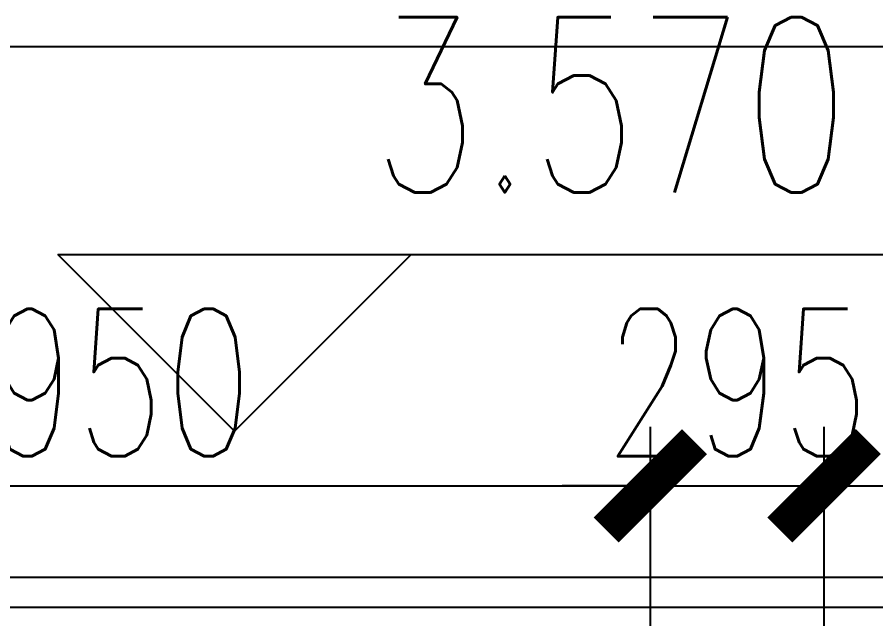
# Model space of a CAD drawing. Extents: x 296441 to 853063, y 459050 to 1117990.
# Drawn here: x 627798 to 629256, y 580816 to 581837 of the extents above; entities that cross this region are included whole.
import ezdxf

# ---------------------------------------------------------------- set-up
doc = ezdxf.new("R2010")
doc.units = 0
doc.header["$LTSCALE"] = 1000
for name, color, linetype in [('A-ROOF', 2, 'Continuous'), ('D-PLAN-ROOF$0$A-ROOF', 2, 'Continuous'), ('DIM_ELEV', 3, 'Continuous'), ('E2-E3-FL03$0$A-OVLK', 140, 'Continuous'), ('E2-E3-FL03$0$E1-FL03$0$A-OVLK', 140, 'Continuous'), ('E_OTHER', 7, 'Continuous'), ('PUB_TEXT', 7, 'Continuous'), ('ZT1_Dim---标注---PM、LM、DY、JD', 252, 'Continuous')]:
    doc.layers.add(name, color=color, linetype=linetype)
doc.styles.add('_TCH_DIM', font='SIMPLEX', dxfattribs={"bigfont": 'GBCBIG'})
doc.styles.add('E2-E3-FL03$0$E1-FL03$0$Standard', font='')
doc.styles.add('ZT-DIMSTYLE', font='ROMANS.shx', dxfattribs={"width": 0.7, "bigfont": 'CHINESE.shx'})
doc.styles.get('E2-E3-FL03$0$E1-FL03$0$Standard').set_extended_font_data('SimSun')
doc.dimstyles.new('ZT-DIM100', dxfattribs={"dimscale": 100, "dimtxt": 2.5, "dimasz": 1.5, "dimexe": 1, "dimexo": 1, "dimgap": 0.5, "dimtad": 1, "dimdec": 0, "dimdsep": 46, "dimtxsty": 'ZT-DIMSTYLE', "dimblk": 'ARCHTICK', "dimcen": 2.5, "dimclrd": 175, "dimclre": 175, "dimclrt": 7, "dimazin": 2, "dimtfac": 1, "dimtix": 1, "dimtmove": 2, "dimatfit": 3, "dimfxl": 0, "dimarcsym": 0})

# ---------------------------------------------------------------- blocks, each defined once
blk = doc.blocks.new('TTTTT')
at = {"layer": 'D-PLAN-ROOF$0$A-ROOF', "color": 8}
blk.add_lwpolyline([(1579094.1, 591362.1), (1582284.1, 591362.1), (1582284.1, 591174.6)], dxfattribs=at)
blk = doc.blocks.new('555Y')
at = {"layer": 'E2-E3-FL03$0$A-OVLK'}
for p, q in [((667112.9, 98982.4), (664094.9, 98982.4)), ((667061.9, 98931.4), (664145.9, 98931.4))]:
    blk.add_line(p, q, dxfattribs=at)
blk.add_lwpolyline([(664073.9, 99883.4), (667263.9, 99883.4), (667263.9, 98043.4)], dxfattribs=at)
blk.add_lwpolyline([(664073.9, 99883.4), (667263.9, 99883.4), (667263.9, 98043.4)], dxfattribs=at)
at = {"layer": 'E2-E3-FL03$0$E1-FL03$0$A-OVLK'}
blk.add_lwpolyline([(664073.9, 99883.4), (667263.9, 99883.4), (667263.9, 98063.4)], dxfattribs=at)
at = {"style": 'E2-E3-FL03$0$E1-FL03$0$Standard', "text_generation_flag": 4, "flags": 9}
for tag in ['XSIZE', 'YSIZE']:
    blk.add_attdef(tag, (662673.9, 95823.4, 0), '', height=0.5, rotation=90, dxfattribs=at)
blk = doc.blocks.new('GG34')
at = {"layer": 'DIM_ELEV'}
for p, q in [((828611.6, 423800.2), (828311.6, 424100.2)), ((828311.6, 424100.2), (829807.6, 424100.2)), ((828611.6, 423800.2), (828911.6, 424100.2))]:
    blk.add_line(p, q, dxfattribs=at)
at = {"layer": 'PUB_TEXT', "style": '_TCH_DIM', "width": 0.705882}
blk.add_text('3.570', height=297.5, dxfattribs=at).set_placement((828845.7, 424205.2))
blk = doc.blocks.new('_ArchTick')
at = {"color": 0, "linetype": 'ByBlock', "const_width": 0.4}
blk.add_lwpolyline([(-0.5, -0.5), (0.5, 0.5)], dxfattribs=at)
blk = doc.blocks.new('*D1319')
at = {"layer": 'Defpoints', "color": 0, "ltscale": 1000, "transparency": 16777216}
for p in [(629168.5, 581042.1), (628873.5, 580572.2), (629168.5, 580572.2)]:
    blk.add_point(p, dxfattribs=at)
at = {"layer": 'ZT1_Dim---标注---PM、LM、DY、JD', "color": 175, "linetype": 'ByBlock', "lineweight": -2, "ltscale": 1000, "transparency": 16777216}
for p, q in [((628873.5, 580672.2), (628873.5, 581142.1)), ((629168.5, 580672.2), (629168.5, 581142.1)), ((628873.5, 581042.1), (628723.5, 581042.1)), ((628873.5, 581042.1), (629168.5, 581042.1)), ((629168.5, 581042.1), (629318.5, 581042.1))]:
    blk.add_line(p, q, dxfattribs=at)
at = {"layer": 'ZT1_Dim---标注---PM、LM、DY、JD', "color": 175, "lineweight": -2, "ltscale": 1000, "transparency": 16777216, "xscale": 150, "yscale": 150, "zscale": 150}
blk.add_blockref('_ArchTick', (628873.5, 581042.1), dxfattribs=at)
at = {"layer": 'ZT1_Dim---标注---PM、LM、DY、JD', "color": 175, "lineweight": -2, "ltscale": 1000, "transparency": 16777216, "xscale": 150, "yscale": 150, "zscale": 150, "rotation": 180}
blk.add_blockref('_ArchTick', (629168.5, 581042.1), dxfattribs=at)
at = {"layer": 'ZT1_Dim---标注---PM、LM、DY、JD', "color": 7, "ltscale": 1000, "transparency": 16777216, "insert": (629021, 581217.1), "char_height": 250, "attachment_point": 5, "style": 'ZT-DIMSTYLE'}
blk.add_mtext('295', dxfattribs=at)
blk = doc.blocks.new('*D1320')
at = {"layer": 'Defpoints', "color": 0, "ltscale": 1000, "transparency": 16777216}
for p in [(628873.5, 581042.1), (626923.5, 580572.2), (628873.5, 580572.2)]:
    blk.add_point(p, dxfattribs=at)
at = {"layer": 'ZT1_Dim---标注---PM、LM、DY、JD', "color": 175, "linetype": 'ByBlock', "lineweight": -2, "ltscale": 1000, "transparency": 16777216}
for p, q in [((626923.5, 580672.2), (626923.5, 581142.1)), ((628873.5, 580672.2), (628873.5, 581142.1)), ((626923.5, 581042.1), (628873.5, 581042.1))]:
    blk.add_line(p, q, dxfattribs=at)
at = {"layer": 'ZT1_Dim---标注---PM、LM、DY、JD', "color": 175, "lineweight": -2, "ltscale": 1000, "transparency": 16777216, "xscale": 150, "yscale": 150, "zscale": 150, "rotation": 180}
blk.add_blockref('_ArchTick', (626923.5, 581042.1), dxfattribs=at)
at = {"layer": 'ZT1_Dim---标注---PM、LM、DY、JD', "color": 175, "lineweight": -2, "ltscale": 1000, "transparency": 16777216, "xscale": 150, "yscale": 150, "zscale": 150}
blk.add_blockref('_ArchTick', (628873.5, 581042.1), dxfattribs=at)
at = {"layer": 'ZT1_Dim---标注---PM、LM、DY、JD', "color": 7, "ltscale": 1000, "transparency": 16777216, "insert": (627898.5, 581217.1), "char_height": 250, "attachment_point": 5, "style": 'ZT-DIMSTYLE'}
blk.add_mtext('1950', dxfattribs=at)

msp = doc.modelspace()

# ---------------------------------------------------------------- block references
at = {"layer": 'A-ROOF'}
msp.add_blockref('TTTTT', (-952725.6, -9574.8), dxfattribs=at)
at = {"layer": 'E_OTHER'}
for name, p in [('GG34', (-200444.3, 157334.5, 0)), ('555Y', (-37705.4, 481903.8))]:
    msp.add_blockref(name, p, dxfattribs=at)

# ---------------------------------------------------------------- dimensions: what is measured, and where the dimension line sits
at = {"layer": 'ZT1_Dim---标注---PM、LM、DY、JD', "ltscale": 1000}
for base, p1, p2, picture, middle in [((628873.5, 581042.1), (626923.5, 580572.2), (628873.5, 580572.2), '*D1320', (627898.5, 581217.1)), ((629168.5, 581042.1), (628873.5, 580572.2), (629168.5, 580572.2), '*D1319', (629021, 581217.1))]:
    dim = msp.add_linear_dim(base=base, p1=p1, p2=p2, dimstyle='ZT-DIM100', dxfattribs=at)
    dim.commit()
    dim.dimension.update_dxf_attribs({"geometry": picture, "text_midpoint": middle})

doc.saveas('drawing.dxf')
